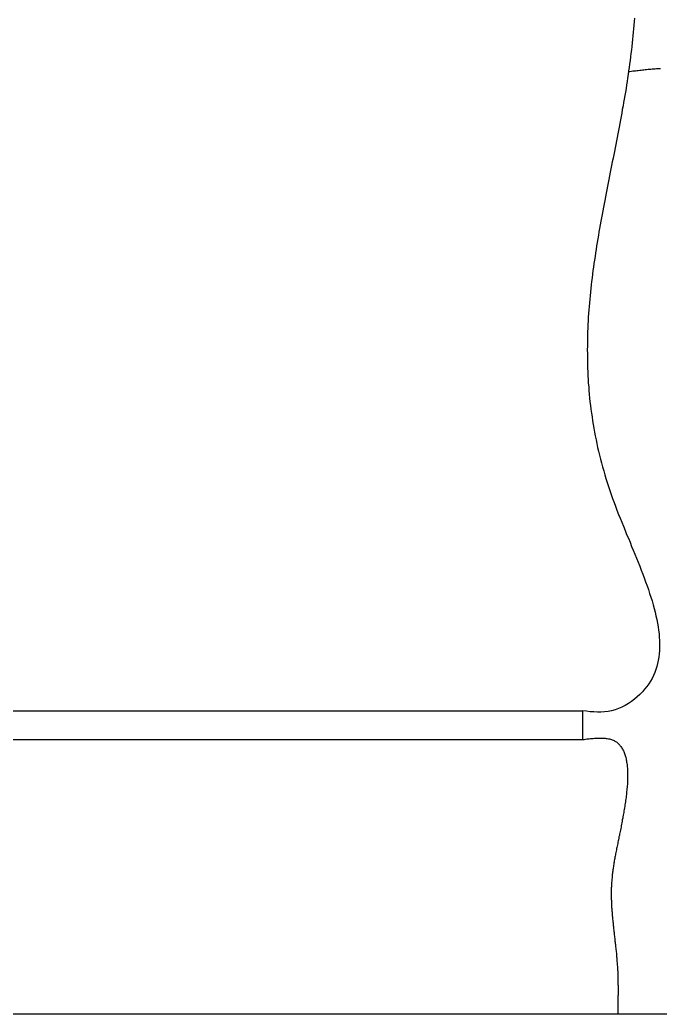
# Model space of a CAD drawing. Extents: x 443 to 1217, y -1921 to -677.
# Drawn here: x 572.82 to 580.11, y -894.89 to -883.58 of the extents above; entities that cross this region are included whole.
import ezdxf

# ---------------------------------------------------------------- set-up
doc = ezdxf.new("R2010")
doc.units = 0
doc.header["$MEASUREMENT"] = 0
for name, color, linetype in [('1', 7, 'CONTINUOUS'), ('3', 8, 'CONTINUOUS'), ('7', 7, 'CONTINUOUS')]:
    doc.layers.add(name, color=color, linetype=linetype)

msp = doc.modelspace()

# ---------------------------------------------------------------- linework, layer by layer
at = {"layer": '1', "color": 7}
for p, q in [((579.752, -884.169), (579.767, -884.168)), ((579.767, -884.168), (579.784, -884.166)), ((579.784, -884.166), (579.799, -884.163)), ((579.799, -884.163), (579.815, -884.161)), ((579.815, -884.161), (579.831, -884.16)), ((579.831, -884.16), (579.847, -884.158)), ((579.847, -884.158), (579.863, -884.156)), ((579.863, -884.156), (579.879, -884.155)), ((579.879, -884.155), (579.895, -884.152)), ((579.895, -884.152), (579.91, -884.151)), ((579.91, -884.151), (579.927, -884.149)), ((579.927, -884.149), (579.942, -884.147)), ((579.942, -884.147), (579.958, -884.146)), ((579.958, -884.146), (579.975, -884.144)), ((579.975, -884.144), (579.99, -884.143)), ((579.99, -884.143), (580.006, -884.142)), ((580.006, -884.142), (580.021, -884.139)), ((580.021, -884.139), (580.038, -884.138)), ((580.038, -884.138), (580.053, -884.137)), ((580.053, -884.137), (580.069, -884.136)), ((580.069, -884.136), (580.086, -884.135)), ((580.086, -884.135), (580.101, -884.134)), ((580.101, -884.134), (580.117, -884.133))]:
    msp.add_line(p, q, dxfattribs=at)
at = {"layer": '3', "color": 3}
for p, q in [((579.813, -883.641), (579.81, -883.682)), ((579.817, -883.602), (579.813, -883.641)), ((579.821, -883.562), (579.817, -883.602)), ((579.801, -883.762), (579.798, -883.803)), ((579.806, -883.722), (579.801, -883.762)), ((579.81, -883.682), (579.806, -883.722)), ((579.794, -883.843), (579.788, -883.883)), ((579.798, -883.803), (579.794, -883.843)), ((579.779, -883.963), (579.774, -884.003)), ((579.784, -883.924), (579.779, -883.963)), ((579.788, -883.883), (579.784, -883.924)), ((579.764, -884.084), (579.759, -884.123)), ((579.769, -884.044), (579.764, -884.084)), ((579.774, -884.003), (579.769, -884.044)), ((579.747, -884.204), (579.741, -884.243)), ((579.752, -884.163), (579.747, -884.204)), ((579.759, -884.123), (579.752, -884.163)), ((579.728, -884.322), (579.723, -884.363)), ((579.735, -884.283), (579.728, -884.322)), ((579.741, -884.243), (579.735, -884.283)), ((579.716, -884.402), (579.71, -884.442)), ((579.723, -884.363), (579.716, -884.402)), ((579.696, -884.522), (579.689, -884.561)), ((579.702, -884.482), (579.696, -884.522)), ((579.71, -884.442), (579.702, -884.482)), ((579.675, -884.641), (579.667, -884.681)), ((579.681, -884.601), (579.675, -884.641)), ((579.689, -884.561), (579.681, -884.601)), ((579.652, -884.761), (579.645, -884.8)), ((579.66, -884.72), (579.652, -884.761)), ((579.667, -884.681), (579.66, -884.72)), ((579.63, -884.879), (579.623, -884.919)), ((579.638, -884.839), (579.63, -884.879)), ((579.645, -884.8), (579.638, -884.839)), ((579.606, -884.998), (579.599, -885.037)), ((579.614, -884.959), (579.606, -884.998)), ((579.623, -884.919), (579.614, -884.959)), ((579.583, -885.117), (579.575, -885.156)), ((579.591, -885.078), (579.583, -885.117)), ((579.599, -885.037), (579.591, -885.078)), ((579.567, -885.197), (579.559, -885.236)), ((579.575, -885.156), (579.567, -885.197)), ((579.543, -885.315), (579.535, -885.355)), ((579.552, -885.276), (579.543, -885.315)), ((579.559, -885.236), (579.552, -885.276)), ((579.52, -885.434), (579.511, -885.474)), ((579.528, -885.395), (579.52, -885.434)), ((579.535, -885.355), (579.528, -885.395)), ((579.496, -885.554), (579.488, -885.593)), ((579.504, -885.514), (579.496, -885.554)), ((579.511, -885.474), (579.504, -885.514)), ((579.473, -885.673), (579.466, -885.713)), ((579.481, -885.634), (579.473, -885.673)), ((579.488, -885.593), (579.481, -885.634)), ((579.45, -885.793), (579.444, -885.832)), ((579.458, -885.752), (579.45, -885.793)), ((579.466, -885.713), (579.458, -885.752)), ((579.436, -885.872), (579.429, -885.911)), ((579.444, -885.832), (579.436, -885.872)), ((579.414, -885.992), (579.408, -886.031)), ((579.422, -885.952), (579.414, -885.992)), ((579.429, -885.911), (579.422, -885.952)), ((579.395, -886.112), (579.388, -886.152)), ((579.401, -886.072), (579.395, -886.112)), ((579.408, -886.031), (579.401, -886.072)), ((579.375, -886.232), (579.37, -886.272)), ((579.382, -886.193), (579.375, -886.232)), ((579.388, -886.152), (579.382, -886.193)), ((579.358, -886.353), (579.352, -886.393)), ((579.363, -886.313), (579.358, -886.353)), ((579.37, -886.272), (579.363, -886.313)), ((579.341, -886.474), (579.336, -886.514)), ((579.347, -886.433), (579.341, -886.474)), ((579.352, -886.393), (579.347, -886.433)), ((579.332, -886.556), (579.327, -886.596)), ((579.336, -886.514), (579.332, -886.556)), ((579.318, -886.677), (579.314, -886.718)), ((579.322, -886.636), (579.318, -886.677)), ((579.327, -886.596), (579.322, -886.636)), ((579.306, -886.799), (579.303, -886.84)), ((579.31, -886.758), (579.306, -886.799)), ((579.314, -886.718), (579.31, -886.758)), ((579.297, -886.922), (579.294, -886.963)), ((579.3, -886.88), (579.297, -886.922)), ((579.303, -886.84), (579.3, -886.88)), ((579.291, -887.003), (579.289, -887.045)), ((579.294, -886.963), (579.291, -887.003)), ((579.286, -887.128), (579.285, -887.169)), ((579.288, -887.086), (579.286, -887.128)), ((579.289, -887.045), (579.288, -887.086)), ((579.284, -887.211), (579.283, -887.252)), ((579.283, -887.252), (579.283, -887.293)), ((579.285, -887.169), (579.284, -887.211)), ((579.283, -887.293), (579.281, -887.335)), ((579.281, -887.335), (579.283, -887.376)), ((579.283, -887.376), (579.283, -887.418)), ((579.283, -887.418), (579.284, -887.46)), ((579.284, -887.46), (579.284, -887.502)), ((579.284, -887.502), (579.286, -887.543)), ((579.286, -887.543), (579.287, -887.585)), ((579.287, -887.585), (579.289, -887.628)), ((579.289, -887.628), (579.291, -887.669)), ((579.291, -887.669), (579.294, -887.712)), ((579.294, -887.712), (579.298, -887.754)), ((579.298, -887.754), (579.301, -887.797)), ((579.301, -887.797), (579.304, -887.839)), ((579.304, -887.839), (579.309, -887.882)), ((579.309, -887.882), (579.313, -887.924)), ((579.313, -887.924), (579.318, -887.967)), ((579.318, -887.967), (579.324, -888.009)), ((579.324, -888.009), (579.329, -888.053)), ((579.329, -888.053), (579.336, -888.095)), ((579.336, -888.095), (579.342, -888.139)), ((579.342, -888.139), (579.349, -888.182)), ((579.349, -888.182), (579.357, -888.225)), ((579.357, -888.225), (579.364, -888.269)), ((579.364, -888.269), (579.373, -888.312)), ((579.373, -888.312), (579.382, -888.356)), ((579.382, -888.356), (579.391, -888.4)), ((579.391, -888.4), (579.4, -888.443)), ((579.4, -888.443), (579.411, -888.487)), ((579.411, -888.487), (579.421, -888.531)), ((579.421, -888.531), (579.433, -888.575)), ((579.433, -888.575), (579.444, -888.62)), ((579.444, -888.62), (579.456, -888.663)), ((579.456, -888.663), (579.469, -888.708)), ((579.469, -888.708), (579.481, -888.753)), ((579.481, -888.753), (579.495, -888.797)), ((579.495, -888.797), (579.509, -888.842)), ((579.509, -888.842), (579.523, -888.887)), ((579.523, -888.887), (579.539, -888.931)), ((579.539, -888.931), (579.554, -888.977)), ((579.554, -888.977), (579.57, -889.022)), ((579.57, -889.022), (579.587, -889.068)), ((579.587, -889.068), (579.604, -889.112)), ((579.604, -889.112), (579.62, -889.158)), ((579.62, -889.158), (579.639, -889.204)), ((579.639, -889.204), (579.656, -889.249)), ((579.656, -889.249), (579.675, -889.294)), ((579.675, -889.294), (579.693, -889.34)), ((579.693, -889.34), (579.712, -889.386)), ((579.712, -889.386), (579.73, -889.432)), ((579.73, -889.432), (579.75, -889.476)), ((579.75, -889.476), (579.769, -889.522)), ((579.769, -889.522), (579.787, -889.568)), ((579.787, -889.568), (579.806, -889.613)), ((579.806, -889.613), (579.824, -889.658)), ((579.824, -889.658), (579.843, -889.703)), ((579.843, -889.703), (579.861, -889.749)), ((579.861, -889.749), (579.879, -889.793)), ((579.879, -889.793), (579.896, -889.838)), ((579.896, -889.838), (579.914, -889.883)), ((579.914, -889.883), (579.93, -889.926)), ((579.93, -889.926), (579.946, -889.971)), ((579.946, -889.971), (579.963, -890.015)), ((579.963, -890.015), (579.978, -890.058)), ((579.978, -890.058), (579.992, -890.102)), ((579.992, -890.102), (580.006, -890.145)), ((580.006, -890.145), (580.019, -890.189)), ((580.019, -890.189), (580.031, -890.232)), ((580.031, -890.232), (580.043, -890.274)), ((580.043, -890.274), (580.054, -890.315)), ((580.054, -890.315), (580.064, -890.358)), ((580.064, -890.358), (580.073, -890.399)), ((580.073, -890.399), (580.081, -890.44)), ((580.081, -890.44), (580.088, -890.481)), ((580.088, -890.481), (580.093, -890.521)), ((580.093, -890.521), (580.099, -890.561)), ((580.099, -890.561), (580.102, -890.6)), ((580.102, -890.6), (580.104, -890.639)), ((580.104, -890.639), (580.105, -890.678)), ((580.103, -890.754), (580.1, -890.791)), ((580.105, -890.717), (580.103, -890.754)), ((580.105, -890.678), (580.105, -890.717)), ((580.09, -890.864), (580.082, -890.9)), ((580.096, -890.828), (580.09, -890.864)), ((580.1, -890.791), (580.096, -890.828)), ((580.062, -890.969), (580.05, -891.003)), ((580.073, -890.934), (580.062, -890.969)), ((580.082, -890.9), (580.073, -890.934)), ((580.001, -891.101), (579.981, -891.132)), ((580.019, -891.069), (580.001, -891.101)), ((580.036, -891.036), (580.019, -891.069)), ((580.05, -891.003), (580.036, -891.036)), ((579.909, -891.222), (579.882, -891.252)), ((579.935, -891.193), (579.909, -891.222)), ((579.959, -891.163), (579.935, -891.193)), ((579.981, -891.132), (579.959, -891.163)), ((579.786, -891.331), (579.751, -891.355)), ((579.82, -891.306), (579.786, -891.331)), ((579.851, -891.279), (579.82, -891.306)), ((579.882, -891.252), (579.851, -891.279)), ((579.272, -891.443), (579.23, -891.439)), ((579.314, -891.448), (579.272, -891.443)), ((579.356, -891.45), (579.314, -891.448)), ((579.397, -891.452), (579.356, -891.45)), ((579.479, -891.45), (579.438, -891.452)), ((579.519, -891.446), (579.479, -891.45)), ((579.559, -891.438), (579.519, -891.446)), ((579.6, -891.427), (579.559, -891.438)), ((579.639, -891.413), (579.6, -891.427)), ((579.677, -891.395), (579.639, -891.413)), ((579.715, -891.377), (579.677, -891.395)), ((579.751, -891.355), (579.715, -891.377)), ((579.438, -891.452), (579.397, -891.452)), ((579.23, -891.764), (579.245, -891.762)), ((579.245, -891.762), (579.261, -891.761)), ((579.261, -891.761), (579.276, -891.758)), ((579.276, -891.758), (579.29, -891.756)), ((579.29, -891.756), (579.305, -891.755)), ((579.305, -891.755), (579.32, -891.754)), ((579.32, -891.754), (579.335, -891.752)), ((579.335, -891.752), (579.349, -891.751)), ((579.349, -891.751), (579.364, -891.75)), ((579.364, -891.75), (579.378, -891.749)), ((579.378, -891.749), (579.393, -891.749)), ((579.393, -891.749), (579.407, -891.747)), ((579.407, -891.747), (579.42, -891.747)), ((579.42, -891.747), (579.434, -891.747)), ((579.434, -891.747), (579.447, -891.747)), ((579.447, -891.747), (579.46, -891.749)), ((579.46, -891.749), (579.473, -891.749)), ((579.473, -891.749), (579.486, -891.75)), ((579.486, -891.75), (579.498, -891.751)), ((579.498, -891.751), (579.51, -891.753)), ((579.51, -891.753), (579.522, -891.755)), ((579.522, -891.755), (579.534, -891.757)), ((579.534, -891.757), (579.545, -891.761)), ((579.545, -891.761), (579.556, -891.764)), ((579.556, -891.764), (579.566, -891.767)), ((579.566, -891.767), (579.577, -891.771)), ((579.577, -891.771), (579.587, -891.776)), ((579.587, -891.776), (579.595, -891.781)), ((579.595, -891.781), (579.605, -891.787)), ((579.605, -891.787), (579.613, -891.792)), ((579.613, -891.792), (579.621, -891.799)), ((579.621, -891.799), (579.63, -891.805)), ((579.63, -891.805), (579.638, -891.813)), ((579.638, -891.813), (579.644, -891.819)), ((579.644, -891.819), (579.652, -891.827)), ((579.652, -891.827), (579.658, -891.836)), ((579.658, -891.836), (579.665, -891.844)), ((579.665, -891.844), (579.672, -891.853)), ((579.672, -891.853), (579.677, -891.862)), ((579.677, -891.862), (579.682, -891.872)), ((579.682, -891.872), (579.688, -891.882)), ((579.688, -891.882), (579.693, -891.891)), ((579.693, -891.891), (579.698, -891.901)), ((579.698, -891.901), (579.702, -891.912)), ((579.702, -891.912), (579.706, -891.923)), ((579.706, -891.923), (579.71, -891.935)), ((579.71, -891.935), (579.714, -891.946)), ((579.714, -891.946), (579.717, -891.958)), ((579.717, -891.958), (579.721, -891.97)), ((579.721, -891.97), (579.724, -891.983)), ((579.724, -891.983), (579.726, -891.995)), ((579.726, -891.995), (579.728, -892.008)), ((579.728, -892.008), (579.73, -892.021)), ((579.73, -892.021), (579.733, -892.034)), ((579.733, -892.034), (579.735, -892.048)), ((579.735, -892.048), (579.736, -892.061)), ((579.736, -892.061), (579.737, -892.076)), ((579.737, -892.076), (579.738, -892.09)), ((579.738, -892.09), (579.739, -892.105)), ((579.739, -892.105), (579.74, -892.119)), ((579.74, -892.119), (579.74, -892.134)), ((579.739, -892.241), (579.738, -892.258)), ((579.74, -892.226), (579.739, -892.241)), ((579.74, -892.134), (579.741, -892.149)), ((579.741, -892.194), (579.74, -892.211)), ((579.74, -892.211), (579.74, -892.226)), ((579.741, -892.149), (579.741, -892.164)), ((579.741, -892.164), (579.741, -892.179)), ((579.741, -892.179), (579.741, -892.194)), ((579.733, -892.339), (579.73, -892.356)), ((579.734, -892.323), (579.733, -892.339)), ((579.735, -892.307), (579.734, -892.323)), ((579.736, -892.29), (579.735, -892.307)), ((579.738, -892.274), (579.736, -892.29)), ((579.738, -892.258), (579.738, -892.274)), ((579.718, -892.457), (579.716, -892.473)), ((579.721, -892.44), (579.718, -892.457)), ((579.723, -892.423), (579.721, -892.44)), ((579.725, -892.406), (579.723, -892.423)), ((579.727, -892.389), (579.725, -892.406)), ((579.728, -892.372), (579.727, -892.389)), ((579.73, -892.356), (579.728, -892.372)), ((579.7, -892.576), (579.697, -892.592)), ((579.703, -892.558), (579.7, -892.576)), ((579.705, -892.541), (579.703, -892.558)), ((579.709, -892.525), (579.705, -892.541)), ((579.711, -892.507), (579.709, -892.525)), ((579.713, -892.491), (579.711, -892.507)), ((579.716, -892.473), (579.713, -892.491)), ((579.678, -892.693), (579.675, -892.71)), ((579.681, -892.677), (579.678, -892.693)), ((579.685, -892.66), (579.681, -892.677)), ((579.688, -892.643), (579.685, -892.66)), ((579.691, -892.626), (579.688, -892.643)), ((579.694, -892.61), (579.691, -892.626)), ((579.697, -892.592), (579.694, -892.61)), ((579.66, -892.793), (579.656, -892.808)), ((579.663, -892.776), (579.66, -892.793)), ((579.666, -892.76), (579.663, -892.776)), ((579.669, -892.744), (579.666, -892.76)), ((579.672, -892.727), (579.669, -892.744)), ((579.675, -892.71), (579.672, -892.727)), ((579.633, -892.917), (579.631, -892.932)), ((579.637, -892.903), (579.633, -892.917)), ((579.64, -892.886), (579.637, -892.903)), ((579.643, -892.871), (579.64, -892.886)), ((579.647, -892.856), (579.643, -892.871)), ((579.65, -892.841), (579.647, -892.856)), ((579.653, -892.824), (579.65, -892.841)), ((579.656, -892.808), (579.653, -892.824)), ((579.614, -893.019), (579.611, -893.033)), ((579.616, -893.005), (579.614, -893.019)), ((579.619, -892.991), (579.616, -893.005)), ((579.621, -892.977), (579.619, -892.991)), ((579.625, -892.962), (579.621, -892.977)), ((579.628, -892.947), (579.625, -892.962)), ((579.631, -892.932), (579.628, -892.947)), ((579.59, -893.142), (579.588, -893.157)), ((579.593, -893.129), (579.59, -893.142)), ((579.595, -893.116), (579.593, -893.129)), ((579.597, -893.103), (579.595, -893.116)), ((579.6, -893.089), (579.597, -893.103)), ((579.603, -893.075), (579.6, -893.089)), ((579.605, -893.062), (579.603, -893.075)), ((579.608, -893.048), (579.605, -893.062)), ((579.611, -893.033), (579.608, -893.048)), ((579.573, -893.247), (579.572, -893.26)), ((579.576, -893.235), (579.573, -893.247)), ((579.578, -893.222), (579.576, -893.235)), ((579.58, -893.209), (579.578, -893.222)), ((579.581, -893.196), (579.58, -893.209)), ((579.583, -893.183), (579.581, -893.196)), ((579.585, -893.17), (579.583, -893.183)), ((579.588, -893.157), (579.585, -893.17)), ((579.562, -893.35), (579.56, -893.363)), ((579.56, -893.363), (579.56, -893.375)), ((579.564, -893.336), (579.562, -893.35)), ((579.565, -893.324), (579.564, -893.336)), ((579.566, -893.311), (579.565, -893.324)), ((579.567, -893.298), (579.566, -893.311)), ((579.569, -893.286), (579.567, -893.298)), ((579.57, -893.273), (579.569, -893.286)), ((579.572, -893.26), (579.57, -893.273)), ((579.556, -893.439), (579.555, -893.452)), ((579.555, -893.452), (579.555, -893.464)), ((579.555, -893.464), (579.555, -893.477)), ((579.555, -893.477), (579.555, -893.49)), ((579.557, -893.413), (579.556, -893.426)), ((579.556, -893.426), (579.556, -893.439)), ((579.558, -893.401), (579.557, -893.413)), ((579.559, -893.388), (579.558, -893.401)), ((579.56, -893.375), (579.559, -893.388)), ((579.555, -893.49), (579.554, -893.503)), ((579.554, -893.503), (579.554, -893.516)), ((579.554, -893.516), (579.554, -893.529)), ((579.554, -893.529), (579.555, -893.542)), ((579.555, -893.542), (579.555, -893.555)), ((579.555, -893.555), (579.555, -893.569)), ((579.555, -893.569), (579.555, -893.582)), ((579.555, -893.582), (579.556, -893.595)), ((579.556, -893.595), (579.556, -893.608)), ((579.556, -893.608), (579.557, -893.621)), ((579.557, -893.621), (579.557, -893.634)), ((579.557, -893.634), (579.558, -893.647)), ((579.558, -893.647), (579.559, -893.661)), ((579.559, -893.661), (579.559, -893.674)), ((579.559, -893.674), (579.56, -893.687)), ((579.56, -893.687), (579.562, -893.7)), ((579.562, -893.7), (579.563, -893.715)), ((579.563, -893.715), (579.564, -893.728)), ((579.564, -893.728), (579.565, -893.741)), ((579.565, -893.741), (579.566, -893.755)), ((579.566, -893.755), (579.567, -893.768)), ((579.567, -893.768), (579.568, -893.781)), ((579.568, -893.781), (579.569, -893.795)), ((579.569, -893.795), (579.571, -893.808)), ((579.571, -893.808), (579.572, -893.823)), ((579.572, -893.823), (579.573, -893.836)), ((579.573, -893.836), (579.575, -893.85)), ((579.575, -893.85), (579.577, -893.863)), ((579.577, -893.863), (579.578, -893.877)), ((579.578, -893.877), (579.579, -893.89)), ((579.579, -893.89), (579.581, -893.904)), ((579.581, -893.904), (579.582, -893.917)), ((579.582, -893.917), (579.583, -893.931)), ((579.583, -893.931), (579.585, -893.945)), ((579.585, -893.945), (579.587, -893.959)), ((579.587, -893.959), (579.589, -893.972)), ((579.589, -893.972), (579.59, -893.986)), ((579.59, -893.986), (579.592, -894)), ((579.592, -894), (579.593, -894.013)), ((579.593, -894.013), (579.594, -894.027)), ((579.594, -894.027), (579.596, -894.042)), ((579.596, -894.042), (579.597, -894.055)), ((579.597, -894.055), (579.6, -894.069)), ((579.6, -894.069), (579.601, -894.082)), ((579.601, -894.082), (579.603, -894.096)), ((579.603, -894.096), (579.604, -894.11)), ((579.604, -894.11), (579.605, -894.123)), ((579.605, -894.123), (579.607, -894.137)), ((579.607, -894.137), (579.608, -894.152)), ((579.608, -894.152), (579.609, -894.165)), ((579.609, -894.165), (579.611, -894.179)), ((579.611, -894.179), (579.613, -894.192)), ((579.613, -894.192), (579.614, -894.206)), ((579.614, -894.206), (579.615, -894.22)), ((579.615, -894.22), (579.616, -894.233)), ((579.616, -894.233), (579.617, -894.248)), ((579.617, -894.248), (579.618, -894.262)), ((579.618, -894.262), (579.619, -894.275)), ((579.619, -894.275), (579.62, -894.289)), ((579.62, -894.289), (579.621, -894.302)), ((579.621, -894.302), (579.623, -894.316)), ((579.623, -894.316), (579.624, -894.33)), ((579.624, -894.33), (579.625, -894.343)), ((579.625, -894.343), (579.626, -894.358)), ((579.626, -894.358), (579.626, -894.371)), ((579.626, -894.371), (579.627, -894.385)), ((579.627, -894.385), (579.628, -894.398)), ((579.628, -894.398), (579.628, -894.412)), ((579.628, -894.412), (579.629, -894.425)), ((579.629, -894.425), (579.629, -894.439)), ((579.629, -894.439), (579.63, -894.452)), ((579.63, -894.452), (579.63, -894.467)), ((579.63, -894.467), (579.63, -894.48)), ((579.63, -894.48), (579.631, -894.494)), ((579.631, -894.494), (579.631, -894.507)), ((579.631, -894.507), (579.631, -894.521)), ((579.631, -894.521), (579.631, -894.534)), ((579.631, -894.534), (579.631, -894.548)), ((579.631, -894.548), (579.632, -894.561)), ((579.632, -894.561), (579.632, -894.576)), ((579.632, -894.576), (579.632, -894.589)), ((579.632, -894.589), (579.632, -894.602)), ((579.632, -894.602), (579.632, -894.616)), ((579.632, -894.67), (579.631, -894.683)), ((579.631, -894.683), (579.631, -894.697)), ((579.631, -894.697), (579.631, -894.711)), ((579.631, -894.711), (579.631, -894.724)), ((579.631, -894.724), (579.631, -894.738)), ((579.632, -894.616), (579.632, -894.629)), ((579.632, -894.629), (579.632, -894.643)), ((579.632, -894.643), (579.632, -894.656)), ((579.632, -894.656), (579.632, -894.67)), ((579.63, -894.819), (579.629, -894.832)), ((579.629, -894.832), (579.629, -894.846)), ((579.631, -894.764), (579.63, -894.778)), ((579.63, -894.778), (579.63, -894.791)), ((579.63, -894.791), (579.63, -894.806)), ((579.63, -894.806), (579.63, -894.819)), ((579.631, -894.738), (579.631, -894.751)), ((579.631, -894.751), (579.631, -894.764)), ((579.629, -894.873), (579.628, -894.886)), ((579.629, -894.846), (579.629, -894.859)), ((579.629, -894.859), (579.629, -894.873))]:
    msp.add_line(p, q, dxfattribs=at)
at = {"layer": '3', "color": 3, "linetype": 'Continuous'}
for p, q in [((566.245, -891.439), (579.23, -891.439)), ((566.245, -891.764), (579.23, -891.764))]:
    msp.add_line(p, q, dxfattribs=at)
at = {"layer": '3', "linetype": 'Continuous'}
msp.add_line((579.23, -891.764), (579.23, -891.439), dxfattribs=at)
at = {"layer": '7', "color": 3, "linetype": 'Continuous'}
msp.add_line((535.993, -894.882), (609.233, -894.882), dxfattribs=at)

doc.saveas('drawing.dxf')
